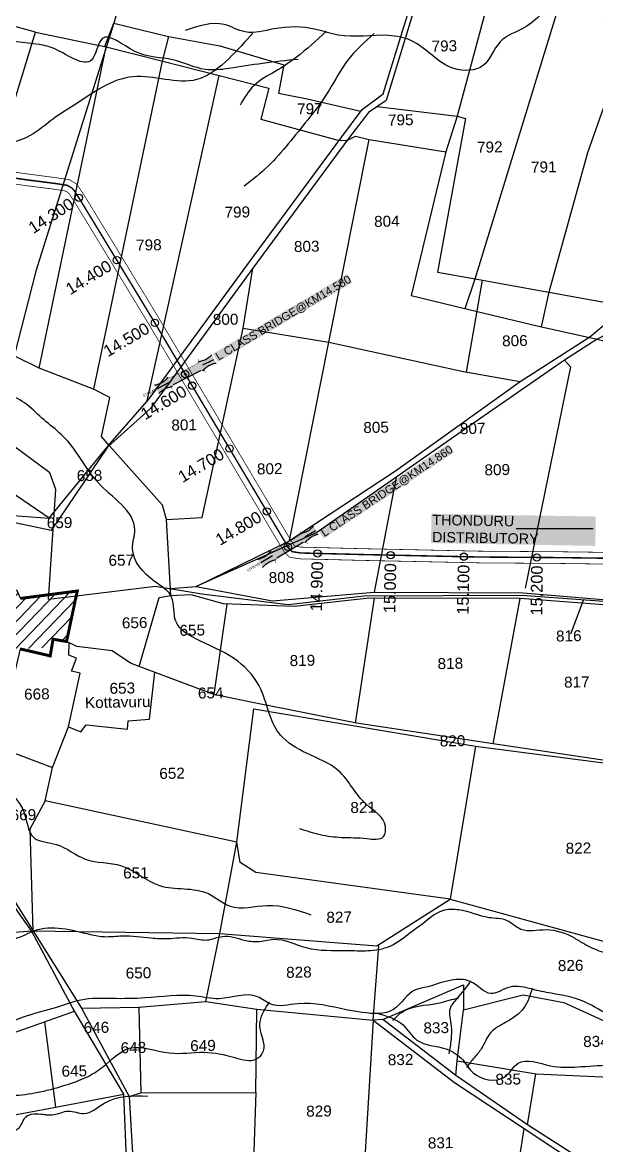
# Model space of a CAD drawing. Header units: inches. Extents: x 189567 to 224456, y 1616569 to 1632146.
# Drawn here: x 194540 to 195325, y 1617386 to 1618922 of the extents above; entities that cross this region are included whole.
import ezdxf
from ezdxf.enums import TextEntityAlignment as Align

# ---------------------------------------------------------------- set-up
doc = ezdxf.new("R2010")
doc.units = ezdxf.units.IN
doc.header["$LTSCALE"] = 15
doc.header["$MEASUREMENT"] = 0
doc.header["$PDMODE"] = 32
doc.header["$PDSIZE"] = 10
doc.linetypes.add('HIDDEN2', pattern=[0.1875, 0.125, -0.0625])
for name, color, linetype in [('CANAL1', 7, 'Continuous'), ('CSMark', 72, 'Continuous'), ('PLOT', 7, 'Continuous'), ('PLOT NOS', 7, 'Continuous'), ('RE REMARKS', 7, 'Continuous'), ('ROAD', 1, 'Continuous'), ('STREAM', 4, 'Continuous'), ('STRUCTURE', 5, 'Continuous'), ('text2', 7, 'Continuous')]:
    doc.layers.add(name, color=color, linetype=linetype)
doc.styles.get("Standard").update_dxf_attribs({"font": 'arial.ttf'})
doc.dimstyles.get("Standard").update_dxf_attribs({"dimtxt": 0.18, "dimasz": 0.18, "dimexe": 0.18, "dimexo": 0.0625, "dimgap": 0.09, "dimtad": 0, "dimtih": 1, "dimtoh": 1, "dimdec": 4, "dimzin": 0, "dimdsep": 46, "dimtxsty": 'Standard', "dimcen": 0.09, "dimadec": 0, "dimazin": 0, "dimtfac": 1, "dimtdec": 4, "dimtofl": 0, "dimtmove": 0, "dimatfit": 3, "dimfxl": 1, "dimtolj": 1, "dimtzin": 0, "dimarcsym": 0})

# ---------------------------------------------------------------- blocks, each defined once
blk = doc.blocks.new('SP')
at = {"layer": 'STRUCTURE'}
h = blk.add_hatch(dxfattribs=at)
h.set_pattern_fill('DASH', color=256, scale=8, style=0)
edge = h.paths.add_edge_path()
edge.add_spline(control_points=[(769825.7, 1706742.1), (769825.3, 1706741.8), (769823.8, 1706740.8), (769820.9, 1706740.3), (769817, 1706739.7), (769811.4, 1706738.9), (769804, 1706739.7), (769798.4, 1706741), (769795.6, 1706741.6)], knot_values=[0, 0, 0, 0, 1.613557, 5.24513, 8.624976, 13.470124, 22.190216, 30.746377, 30.746377, 30.746377, 30.746377], degree=3, periodic=0)
edge.add_line((769795.6, 1706741.6), (769792.6, 1706739.6))
edge.add_line((769792.6, 1706739.6), (769732.6, 1706739.6))
edge.add_line((769732.6, 1706739.6), (769729.6, 1706741.6))
edge.add_spline(control_points=[(769729.6, 1706741.6), (769726.9, 1706740.9), (769721.3, 1706739.5), (769713.9, 1706738.5), (769708.3, 1706739.1), (769704.4, 1706739.6), (769701.5, 1706740), (769700, 1706741), (769699.5, 1706741.3)], knot_values=[0, 0, 0, 0, 8.556161, 17.276253, 22.121402, 25.501247, 29.13282, 30.746377, 30.746377, 30.746377, 30.746377], degree=3, periodic=0)
edge.add_line((769699.5, 1706741.3), (769699.5, 1706722.1))
edge.add_spline(control_points=[(769699.5, 1706722.1), (769700, 1706722.4), (769701.4, 1706723.4), (769704.3, 1706724), (769708.2, 1706724.5), (769713.8, 1706725.3), (769721.2, 1706724.5), (769726.8, 1706723.3), (769729.6, 1706722.6)], knot_values=[0, 0, 0, 0, 1.613557, 5.24513, 8.624976, 13.470124, 22.190216, 30.746377, 30.746377, 30.746377, 30.746377], degree=3, periodic=0)
edge.add_line((769729.6, 1706722.6), (769732.6, 1706724.6))
edge.add_line((769732.6, 1706724.6), (769792.6, 1706724.6))
edge.add_line((769792.6, 1706724.6), (769795.6, 1706722.6))
edge.add_spline(control_points=[(769795.6, 1706722.6), (769798.4, 1706723.3), (769803.9, 1706724.8), (769811.3, 1706725.8), (769817, 1706725.1), (769820.9, 1706724.7), (769823.8, 1706724.2), (769825.2, 1706723.3), (769825.7, 1706723)], knot_values=[0, 0, 0, 0, 8.556161, 17.276253, 22.121402, 25.501247, 29.13282, 30.746377, 30.746377, 30.746377, 30.746377], degree=3, periodic=0)
edge.add_line((769825.7, 1706723), (769825.7, 1706742.1))
h.paths.add_polyline_path([(769764.2, 1706732.1, -1), (769761.1, 1706732.1, -1)], flags=0)
h.paths.add_polyline_path([(769761.1, 1706732.1, 1), (769764.2, 1706732.1, 1)], flags=16)
at = {"layer": 'STRUCTURE', "const_width": 0.628}
for points in [[(769726.6, 1706747.6), (769726.6, 1706743.6), (769732.6, 1706739.6), (769792.6, 1706739.6), (769798.6, 1706743.6), (769798.6, 1706747.6)], [(769726.6, 1706716.6), (769726.6, 1706720.6), (769732.6, 1706724.6), (769792.6, 1706724.6), (769798.6, 1706720.6), (769798.6, 1706716.6)]]:
    blk.add_lwpolyline(points, dxfattribs=at)
at = {"layer": 'STRUCTURE', "color": 3}
blk.add_lwpolyline([(769732.6, 1706724.6), (769792.6, 1706724.6)], dxfattribs=at)
blk.add_lwpolyline([(769732.6, 1706724.6), (769792.6, 1706724.6)], dxfattribs=at)
at = {"layer": 'STRUCTURE', "color": 0}
blk.add_circle((769762.6, 1706732.1), 1.55, dxfattribs=at)
at = {"layer": 'STRUCTURE'}
for points in [[(769699.5, 1706741.3), (769700.9, 1706740.5), (769704.4, 1706739.6), (769707.8, 1706739.2), (769712.6, 1706738.8), (769721.3, 1706739.7), (769729.6, 1706741.6)], [(769825.7, 1706742.1), (769824.3, 1706741.3), (769820.8, 1706740.3), (769817.5, 1706739.8), (769812.7, 1706739.2), (769804, 1706739.9), (769795.6, 1706741.6)], [(769699.5, 1706722.1), (769700.9, 1706723), (769704.4, 1706724), (769707.7, 1706724.5), (769712.5, 1706725), (769721.2, 1706724.4), (769729.6, 1706722.6)], [(769825.7, 1706723), (769824.3, 1706723.8), (769820.8, 1706724.7), (769817.4, 1706725.1), (769812.6, 1706725.5), (769803.9, 1706724.6), (769795.6, 1706722.6)]]:
    blk.add_spline(points, degree=3, dxfattribs=at)
at = {"layer": 'STRUCTURE', "color": 0}
blk.add_text('STREAM', height=5, dxfattribs=at).set_placement((769684.3, 1706732.1), align=Align.MIDDLE_CENTER)
for points in [[(769727.4, 1706732.1), (769700.8, 1706732.1)], [(769824.4, 1706732.1), (769800.5, 1706732.1)]]:
    blk.add_leader(points, dimstyle='Standard', override={"dimasz": 10, "dimgap": 0.09, "dimtad": 0}, dxfattribs=at)

msp = doc.modelspace()

# ---------------------------------------------------------------- hatches: boundary and pattern name
at = {"layer": 'STREAM'}
h = msp.add_hatch(dxfattribs=at)
h.set_pattern_fill('ANSI31', color=256, scale=100.883528, angle=1.1012)
h.set_pattern_definition([(46.10121, (186702.112, 1614676.871), (-9.086652, 8.74391), [])])
h.paths.add_polyline_path([(194275.6, 1618202.2), (194265.6, 1618162), (194248.4, 1618160.6), (194240.4, 1618109), (194250.9, 1618104), (194242.9, 1618053.5), (194250.3, 1618053.8), (194259.7, 1618108.8), (194247.4, 1618115.1), (194255.5, 1618154.1), (194270, 1618153.7), (194280.6, 1618193.2), (194342.7, 1618189.6), (194319.9, 1618056.7), (194330.3, 1618057.1), (194353.3, 1618188.6), (194419.1, 1618181.6), (194390.8, 1618059.6), (194405.4, 1618060.2), (194405, 1618081), (194459.1, 1618082), (194459.5, 1618062.4), (194580.1, 1618067.3), (194582, 1618078.7), (194600.5, 1618075.6), (194615.1, 1618144.6), (194537.5, 1618134.5), (194532.2, 1618146.2), (194502.4, 1618145.9), (194501.8, 1618200.5), (194512.5, 1618241.4), (194502.4, 1618249.7), (194496.7, 1618218.8), (194420.2, 1618264.9), (194352, 1618295.2), (194345.4, 1618295.6), (194284, 1618299.9), (194268.2, 1618204)])
h.paths.add_polyline_path([(194290.4, 1618206.7), (194288.7, 1618292.8), (194328.1, 1618293.6), (194329.7, 1618207.4)], flags=16)
h.paths.add_polyline_path([(194348.1, 1618273.9), (194390.9, 1618274.7), (194392.3, 1618202.1), (194349.5, 1618201.3)], flags=16)
h.paths.add_polyline_path([(194418.3, 1618222.2), (194477.2, 1618223.4), (194477.8, 1618187.3), (194419, 1618186.2)], flags=16)
h.paths.add_polyline_path([(194433.2, 1618180.3), (194468.2, 1618181), (194469.2, 1618131.5), (194434.2, 1618130.9)], flags=16)
h.paths.add_polyline_path([(194442.3, 1618110.7), (194489.1, 1618111.6), (194489.6, 1618084.1), (194442.9, 1618083.2)], flags=16)
h.paths.add_polyline_path([(194491.9, 1618201.9), (194520.6, 1618202.5), (194520.3, 1618217.9), (194491.6, 1618217.4)], flags=24)

# ---------------------------------------------------------------- linework, layer by layer
at = {"layer": 'CANAL1', "color": 200, "const_width": 1}
for points in [[(194485.7, 1618723.6), (194547, 1618714.9), (194584.6, 1618710), (194604.1, 1618707.1), (194613.4, 1618701.7), (194618.2, 1618695.6), (194625.9, 1618683.6), (194657.5, 1618631.8), (194724.3, 1618521.7), (194771.8, 1618441.7), (194885.4, 1618250.4), (194906.2, 1618215.5), (194910, 1618209.4), (194911.3, 1618207.4), (194912.8, 1618205.9), (194921.5, 1618204.6), (195005.6, 1618202.5), (195165.9, 1618199.1), (195275.8, 1618198.3), (195393.9, 1618196.7)], [(194483.2, 1618707.8), (194544.9, 1618699), (194582.4, 1618694.2), (194598.7, 1618691.7), (194602.7, 1618689.4), (194605.2, 1618686.3), (194612.4, 1618675.1), (194643.8, 1618623.5), (194710.5, 1618513.5), (194758, 1618433.5), (194871.7, 1618242.2), (194892.5, 1618207.2), (194896.4, 1618200.9), (194898.7, 1618197.3), (194905.3, 1618190.8), (194920.1, 1618188.6), (195005.2, 1618186.5), (195165.7, 1618183.1), (195275.6, 1618182.3), (195393.6, 1618180.7)]]:
    msp.add_lwpolyline(points, dxfattribs=at)
at = {"layer": 'CANAL1', "color": 3, "linetype": 'HIDDEN2', "ltscale": 4, "const_width": 2}
msp.add_lwpolyline([(194484.4, 1618715.7), (194545.9, 1618706.9), (194583.5, 1618702.1), (194601.4, 1618699.4), (194608.1, 1618695.5), (194611.7, 1618691), (194619.2, 1618679.3), (194650.6, 1618627.6), (194717.4, 1618517.6), (194764.9, 1618437.6), (194878.5, 1618246.3), (194899.3, 1618211.4), (194903.2, 1618205.1), (194905, 1618202.3), (194909.1, 1618198.4), (194920.8, 1618196.6), (195005.4, 1618194.5), (195165.8, 1618191.1), (195275.7, 1618190.3), (195393.7, 1618188.7)], dxfattribs=at)
at = {"layer": 'PLOT'}
for points in [[(194608.5, 1619628.1), (194758.4, 1619599.4), (194854.4, 1619575.6), (194955, 1619569.3), (194947.3, 1619447.2), (194977.8, 1619371.7), (195094.7, 1619244.3), (195136.7, 1619109.2), (195161.9, 1619027.7), (195184.3, 1618978.8), (195134.5, 1618793.9), (195145.6, 1618790.9), (195107.6, 1618580.8), (195159, 1618571.5), (195259.6, 1618553.3), (195365.9, 1618534)], [(194854.4, 1619575.6), (194664.9, 1618921.3), (194558.5, 1618582.1), (194528.9, 1618466)], [(195170.8, 1619279.2), (195159, 1619199.4), (195134.1, 1619117.6), (195106.7, 1619042.1), (195037.2, 1618815.4), (195013.2, 1618799), (194986, 1618763.3), (194855.2, 1618586.3), (194715.2, 1618394), (194656.4, 1618341.5), (194579.3, 1618227.3), (194512.5, 1618241.4), (194501.8, 1618200.5), (194502.4, 1618145.9), (194532.2, 1618146.2), (194537.5, 1618134.5), (194615.1, 1618144.6), (194600.5, 1618075.6)], [(194502.4, 1618249.7), (194576.9, 1618244.1), (194660.2, 1618346.2), (194713.4, 1618407.6), (194794.3, 1618518), (194856.8, 1618603.3), (194976.8, 1618765.7), (195004.5, 1618803.1), (195033.3, 1618824.5), (195057.3, 1618902.7), (195107.9, 1619064.5)], [(193779.7, 1618604), (193802.5, 1618602.2), (193818, 1618600.9), (193863.6, 1618591.9), (193916.2, 1618581.6), (194013.8, 1618566.3), (194020.3, 1618573.7), (194059.7, 1618574.5), (194064.7, 1618660.7), (194068.8, 1618732.5), (194070.1, 1618754.9), (194213.5, 1618731), (194313.6, 1618714.4), (194486.5, 1618674.4), (194511.6, 1618756.6), (194558, 1618908.9), (194438.6, 1618941.4)], [(195145.5, 1618530.9), (195159, 1618571.5), (195273.3, 1618944), (195376.1, 1618923), (195326.3, 1618782.5), (195312.5, 1618743.8), (195259.6, 1618553.3), (195249.1, 1618506)], [(194558, 1618908.9), (194643.3, 1618891.1), (194652.7, 1618889.2), (194664.9, 1618921.3), (194739.8, 1618902.8), (194810.1, 1618890.1), (194897.6, 1618864.3), (194890.2, 1618825.3), (194929.5, 1618817.8), (195002.8, 1618800.9)], [(194739.8, 1618902.8), (194731.3, 1618869.3), (194637.5, 1618420.8)], [(194563.2, 1618449.3), (194654.7, 1618888.6)], [(194652.7, 1618889.2), (194730.4, 1618869.5), (194809.1, 1618849.6), (194876.8, 1618832.4), (194866, 1618789.7), (194973, 1618760.5), (194984.4, 1618761.2), (194995.5, 1618766.4), (195014, 1618761.9), (195119, 1618745.3)], [(194710.7, 1618404.5), (194809.1, 1618849.6)], [(195025.2, 1618807.2), (195134.5, 1618793.9)], [(195134.5, 1618793.9), (195119, 1618745.3), (195071.7, 1618548.6), (195160.1, 1618527.3), (195245.7, 1618506.8), (195325.9, 1618488.9), (195336.9, 1618486.2)], [(194905.1, 1618213.5), (194958.8, 1618484.9), (195014, 1618761.9)], [(194737.3, 1618242.5), (194785.7, 1618245.1), (194841.8, 1618503.9), (194855.2, 1618586.3)], [(195168.8, 1618569.7), (195146.9, 1618443.9)], [(194699.7, 1618041.6), (194727, 1618135.6), (194743.1, 1618138.7), (194737.3, 1618242.5), (194731.7, 1618261.9), (194658.8, 1618343.7), (194648.1, 1618355.8), (194659.8, 1618409.4), (194637.5, 1618420.8), (194563.2, 1618449.3), (194529.7, 1618465.7), (194470.8, 1618490.7), (194471.3, 1618510.5), (194441.4, 1618517.4), (194337.4, 1618544.9), (194321.9, 1618543.4), (194296.2, 1618506.6), (194332.8, 1618380.5), (194345.4, 1618295.6)], [(194742.6, 1618147.9), (194777.8, 1618150.7), (194903.6, 1618212.5), (195050.3, 1618309), (195220.4, 1618431.2), (195315.8, 1618492.2), (195365.9, 1618534)], [(195400.9, 1618527.7), (195325.9, 1618488.9), (195281, 1618460.2), (195149.2, 1618368.5), (195046.2, 1618296.8), (194942.7, 1618224.8), (194777.8, 1618150.7), (194882.1, 1618131.3), (195020.9, 1618142.9), (195224.6, 1618142.3), (195372, 1618129.8), (195557.4, 1618121.7), (195637.9, 1618118.2), (195747.3, 1618113.4), (195857.8, 1618111.4), (195968.2, 1618109.5), (196059.6, 1618107.9), (196223.4, 1618120.5), (196312.1, 1618130.7), (196408.3, 1618146), (196528.8, 1618159.4), (196616.7, 1618166.1), (196683.6, 1618165.6), (196805.8, 1618164.8)], [(194841.8, 1618503.9), (194958.8, 1618484.9), (195143, 1618444.6), (195220.4, 1618431.2)], [(195281, 1618460.2), (195289.3, 1618451.2), (195227.2, 1618148.7)], [(194576.9, 1618244.1), (194442.4, 1618335.8), (194345, 1618374.5)], [(195339.3, 1617912.4), (195183.5, 1617935.8), (194996.9, 1617963.9), (194854.7, 1617992.2), (194802, 1618003.3), (194699.7, 1618041.6), (194687.8, 1618046.1), (194662.9, 1618062.7), (194614.4, 1618068.7), (194600.5, 1618075.6), (194582, 1618078.7), (194578.2, 1618055.9), (194537.1, 1618065.5), (194522.3, 1618002.6), (194510, 1618005.5), (194505.7, 1617987), (194319.1, 1618018.3), (194229.1, 1618028.2), (194160.4, 1618035.8), (194133.7, 1618038.7), (194134.8, 1618049.1), (194156.6, 1618187), (194141.2, 1618189.4), (194156.6, 1618308.7)], [(195051, 1618300.1), (195020.9, 1618142.9)], [(196805.4, 1618152.5), (196683.4, 1618157.4), (196611.9, 1618154.4), (196525, 1618150.7), (196405.5, 1618139), (196316.8, 1618123.3), (196223.4, 1618120.5), (196170.6, 1618109.5), (196063.9, 1618098.9), (195961.1, 1618100.9), (195943.1, 1618101.3), (195896, 1618102.2), (195743, 1618105.2), (195637, 1618107.3), (195557.9, 1618108.9), (195371, 1618123), (195220.4, 1618134.3), (195014.3, 1618134.8), (194911.8, 1618123.3), (194815.2, 1618126.9), (194771, 1618139.6), (194743.1, 1618138)], [(194819.7, 1618126.8), (194802, 1618003.3)], [(195020.8, 1618134.7), (194995.2, 1617964.1)], [(195183.5, 1617935.8), (195220.4, 1618134.3)], [(194790.8, 1617583.3), (194809.8, 1617676.1), (194833.3, 1617801.2), (194571.3, 1617857.5), (194581.1, 1617903.2), (194603, 1617958.7), (194619.3, 1618032.1), (194607.3, 1618034.8), (194614.2, 1618053), (194603.6, 1618057.1), (194604, 1618073.9)], [(194603, 1617958.7), (194619.8, 1617952.1), (194627.1, 1617961.5), (194683.7, 1617955.8), (194684.9, 1617967.1), (194713.7, 1617969.3), (194721, 1618033.6)], [(194026.9, 1617223.6), (194178, 1617274.1), (194260.8, 1617338.2), (194296.8, 1617363.3), (194391.1, 1617402.4), (194585.5, 1617439), (194678.8, 1617456.6), (194609.5, 1617573.3), (194552.4, 1617680.1), (194500.1, 1617753.4), (194488.9, 1617928.5), (194467.6, 1617993.4)], [(194478.7, 1617991.5), (194496.2, 1617956), (194491.7, 1617936.9), (194508.4, 1617753.3), (194621, 1617574.4), (194686, 1617453.6), (194698.8, 1617235.9)], [(195124.9, 1617723.2), (194859.3, 1617759.6), (194837.9, 1617773.5), (194833.3, 1617801.2), (194856.4, 1617983.4), (195159.3, 1617932.3), (195338.3, 1617909), (195403.3, 1617896.2), (195445.2, 1617879.2), (195540.8, 1617832.7), (195744.3, 1617777.5), (195858.2, 1617749.5), (195969.2, 1617715)], [(194491.7, 1617936.9), (194581.1, 1617903.2)], [(195159.3, 1617932.3), (195124.9, 1617723.2)], [(194571.3, 1617857.5), (194550.5, 1617818.8), (194554.5, 1617680.1)], [(193907.6, 1617355.3), (194056.2, 1617416.2), (194128.5, 1617426.9), (194137.9, 1617428.3), (194190.9, 1617443.3), (194356.6, 1617606.4), (194423.5, 1617669.4), (194552.4, 1617680.1), (194809.8, 1617676.1), (195024.6, 1617659.6), (195124.9, 1617723.2), (195380.6, 1617653.2)], [(195506, 1617226.4), (195442.5, 1617278.7), (195230.4, 1617414.9), (195132.8, 1617482), (195032.8, 1617558.5), (195019.6, 1617558), (195027.4, 1617659.4)], [(195032.8, 1617558.5), (195143.1, 1617606.2), (195143.2, 1617571.9), (195224.6, 1617592.3), (195280.3, 1617581.8), (195457.2, 1617501.5), (195473.2, 1617472.4), (195511.4, 1617483.6), (195518.6, 1617607.6)], [(194621, 1617574.4), (194699.1, 1617575.8), (194790.8, 1617583.3), (194860.7, 1617572.7)], [(194699.1, 1617575.8), (194702, 1617458.3)], [(194859, 1617458.9), (194860.7, 1617572.7), (195019.6, 1617558), (195130.7, 1617472.5), (195225.8, 1617409.6), (195441.1, 1617267), (195491.6, 1617227)], [(195132.8, 1617482), (195134.4, 1617502.1), (195143.2, 1617571.9)], [(194391.1, 1617402.4), (194455.6, 1617514.9), (194570.2, 1617555.7), (194611.2, 1617570.3)], [(194570.2, 1617555.7), (194585.5, 1617439)], [(195019.6, 1617558), (195003.9, 1617302.3), (194854.1, 1617311.4)], [(195134.4, 1617502.1), (195242.2, 1617484.5), (195472.4, 1617474), (195442.5, 1617278.7), (195440.4, 1617222.4)], [(195230.4, 1617414.9), (195241.8, 1617484.6)], [(194687.8, 1617236.1), (194678.8, 1617456.6)], [(194686, 1617453.6), (194702, 1617458.3), (194859, 1617458.9), (194854.1, 1617311.4), (194854.2, 1617266)], [(195209, 1617250.2), (195208.2, 1617294.1), (195225.8, 1617409.6)]]:
    msp.add_lwpolyline(points, dxfattribs=at)
at = {"layer": 'PLOT', "color": 11, "const_width": 4.04}
msp.add_lwpolyline([(194537.5, 1618134.5), (194615.1, 1618144.6), (194600.5, 1618075.6), (194582, 1618078.7), (194578.2, 1618055.9), (194537.1, 1618065.5)], dxfattribs=at)
at = {"layer": 'ROAD'}
for points in [[(194602.7, 1618136.4), (194575.9, 1618133.1), (194585.7, 1618283.4), (194577.6, 1618306.1), (194516.2, 1618351.9), (194482.1, 1618364.8), (194363.2, 1618390.7), (194238, 1618407), (194145.8, 1618368.2), (194088.5, 1618341.3), (194060.1, 1618343.1), (193910.7, 1618393.2), (193767.3, 1618450.5), (193622.9, 1618529.7), (193539, 1618583.3), (193493.7, 1618617.6), (193466.5, 1618651.9), (193417.3, 1618706.5), (193324.6, 1618792.2), (193186.6, 1618921.3), (193056.2, 1619049.5)], [(196865.7, 1618156.4), (196722.1, 1618159.8), (196594.5, 1618158.5), (196490.1, 1618151.2), (196391.5, 1618138.7), (196299.7, 1618124.6), (196218.8, 1618119.6), (196076.5, 1618105.4), (195969.3, 1618104.5), (195837.8, 1618106.4), (195695.5, 1618111.6), (195524.6, 1618116.2), (195396.7, 1618125.8), (195222.8, 1618138.6), (195007.3, 1618137.7), (194903.2, 1618125.8), (194785.5, 1618140.2), (194722.2, 1618151), (194602.7, 1618136.4)]]:
    msp.add_lwpolyline(points, dxfattribs=at)
at = {"layer": 'STREAM'}
for points in [[(193667.5, 1619434.1), (193687.6, 1619445.7), (193705.7, 1619444.4), (193721.8, 1619455.4), (193751.7, 1619455.4), (193770.7, 1619468.2), (193772.7, 1619477.2), (193799.2, 1619483.4), (193813.1, 1619493.8), (193863.8, 1619493.6), (193884.8, 1619491.8), (193931.5, 1619498.9), (193976.3, 1619512.1), (194006.7, 1619519.5), (194028.2, 1619545.8), (194065.8, 1619555.6), (194134.3, 1619571.6), (194187.3, 1619583.4), (194214.3, 1619588.5), (194293.9, 1619590), (194337, 1619577.3), (194390.1, 1619575.5), (194441.6, 1619564.1), (194491, 1619549.3), (194507.5, 1619512.4), (194513.1, 1619459.8), (194550.8, 1619380.5), (194617.4, 1619375), (194702.7, 1619380.6), (194779.3, 1619388.2), (194851.9, 1619345.6), (194893.4, 1619328.9), (194927.2, 1619303), (194963.8, 1619275), (194977.5, 1619265.7), (195057.1, 1619266.6), (195086.5, 1619262.7), (195109.2, 1619230.2), (195124.5, 1619169.6), (195149.7, 1619091.6), (195171.6, 1619036.7), (195181.5, 1618991.8), (195226.6, 1618965.1), (195272.6, 1618953), (195313.4, 1618943.1), (195347.8, 1618940.9), (195397.4, 1618898.7), (195441.6, 1618856.7), (195463.2, 1618790.6), (195483.5, 1618734), (195468, 1618688.3), (195471.9, 1618632), (195492.7, 1618576.6), (195555.6, 1618534.9), (195609.3, 1618498.2), (195686.9, 1618461), (195752.9, 1618402.6), (195827.7, 1618356.1), (195886, 1618318.9), (195918.6, 1618295.2)], [(194917, 1618871.5), (194868.5, 1618866.1), (194822.3, 1618859), (194790.2, 1618857.8), (194745.9, 1618871), (194693.7, 1618882.5), (194649.3, 1618900.2), (194634.6, 1618870.6), (194585.2, 1618885.5), (194563, 1618891.8), (194501.2, 1618903), (194461.6, 1618935.6), (194461.8, 1618988.6), (194458.1, 1619025.4), (194417, 1619077.1), (194386.6, 1619102.5), (194331.3, 1619102), (194299.1, 1619094.6), (194273.1, 1619091.3), (194244.2, 1619070.4), (194199.2, 1619057.7), (194161.7, 1619038.9), (194077.7, 1619062.2), (194033.4, 1619073.2), (193943.3, 1619088.9), (193894.9, 1619139.3), (193885.1, 1619181.5), (193875.6, 1619203.3)], [(195269.2, 1618956.7), (195226.6, 1618915.2), (195193, 1618895.4), (195169.9, 1618863.3), (195129.9, 1618859.2), (195072.1, 1618897), (195040.4, 1618904.3), (194971.9, 1618904.7), (194941.3, 1618912.6), (194883.7, 1618913.2), (194844.8, 1618909.1), (194815.8, 1618919.2), (194762.8, 1618910.9)], [(194855.3, 1618907.5), (194822.7, 1618873), (194778.6, 1618844), (194691, 1618847.9), (194611, 1618809.1), (194582.5, 1618790.5), (194550.8, 1618767.3), (194499.1, 1618752.8), (194461.9, 1618751), (194439.6, 1618760.7), (194383.1, 1618764.7)], [(194955.4, 1618910), (194914.3, 1618874.2), (194885.8, 1618855.1), (194856.8, 1618835.9), (194837.6, 1618809)], [(195021, 1618906.8), (194984.5, 1618870), (194959.3, 1618829.4), (194930.1, 1618788.8), (194903.6, 1618756.1), (194876, 1618725.7), (194843.2, 1618698)], [(194919, 1617819.9), (194947, 1617811.6), (194976.5, 1617807.8), (195011, 1617806.2), (195033.7, 1617808.9), (195036.4, 1617822.8), (195010.1, 1617853.1), (194971.8, 1617899.3), (194928.7, 1617922.7), (194893, 1617947.7), (194878.6, 1617973.8), (194866.1, 1618010.2), (194834.6, 1618048.5), (194783.4, 1618076.1), (194749.8, 1618103.3), (194744.1, 1618136.2), (194720.9, 1618157.8), (194690.7, 1618202.7), (194693.8, 1618228.1), (194642.6, 1618293.8), (194612.4, 1618336.5), (194590.6, 1618361.1), (194566.8, 1618381.1), (194542.9, 1618401.9), (194515.5, 1618413.9), (194461.1, 1618418), (194440.4, 1618428.6), (194402.6, 1618445.4), (194378.4, 1618445.7), (194356.2, 1618454.8), (194329.3, 1618478.5), (194284.5, 1618479.8)], [(194477.5, 1617989.4), (194486.1, 1617959.5), (194511, 1617924), (194511, 1617890.3), (194539.6, 1617848.3), (194556.6, 1617806.8), (194586.9, 1617797.9), (194626.1, 1617778.1), (194675.5, 1617768.8), (194727.4, 1617741.9), (194794.4, 1617730.8), (194824.1, 1617713.7), (194874.7, 1617714.7), (194934.4, 1617701.9)], [(193803.3, 1617398.8), (193822.4, 1617419.4), (193852.4, 1617463), (193875.3, 1617484.1), (193895.4, 1617530.2), (193915.7, 1617545.4), (193962, 1617558.5), (193971, 1617564.4), (194008, 1617566.7), (194037.2, 1617577.5), (194061.7, 1617569.6), (194124.3, 1617576.3), (194168.4, 1617586.3), (194207, 1617598.5), (194246.2, 1617607.2), (194285.9, 1617603.4), (194323.7, 1617600.7), (194368.4, 1617596.6), (194386.7, 1617617.2), (194406.5, 1617641.9), (194450.1, 1617663.5), (194502.3, 1617669.1), (194530.9, 1617669.7), (194556.6, 1617680.4), (194633, 1617675.1), (194652.5, 1617672), (194676.5, 1617673.2), (194716.3, 1617670.2), (194738.4, 1617669.5), (194771.6, 1617670.1), (194793, 1617667.5), (194813.5, 1617672.4), (194843.4, 1617667.3), (194861.3, 1617665.3), (194883.4, 1617668.4), (194928.1, 1617657), (194983.5, 1617653.1), (195012.1, 1617652.9), (195042.9, 1617659.2), (195070.4, 1617677.6), (195087.3, 1617690.2), (195114.8, 1617707.8), (195136.6, 1617709), (195178, 1617698.4), (195202.5, 1617694.3), (195221.4, 1617682.4), (195256.2, 1617681.6), (195294.6, 1617670.2), (195308.4, 1617662.1), (195331.1, 1617651.8), (195363, 1617643.3), (195392.2, 1617633.2), (195414.4, 1617627.9), (195439.8, 1617617.7), (195466.6, 1617607.9), (195494.7, 1617598.9), (195520.5, 1617601.7), (195549.2, 1617591.9), (195569.1, 1617587.7), (195594.1, 1617579.8), (195621.5, 1617579.5), (195644.9, 1617575.4), (195674.1, 1617564.5), (195705.3, 1617567), (195737.6, 1617574.5), (195763.8, 1617582.6), (195791.7, 1617599.6), (195825.8, 1617609.4), (195836.9, 1617627.5), (195861.1, 1617636.7), (195888.4, 1617657.9), (195939, 1617682.5), (195976.1, 1617701.1), (196070.8, 1617693.8), (196136.3, 1617679), (196179, 1617643.6), (196194.3, 1617606.5), (196225.7, 1617580.4), (196269.5, 1617543.9), (196300.3, 1617526.9), (196325.3, 1617496.9), (196369.1, 1617487.5), (196411.1, 1617484.1), (196461.7, 1617469.8), (196498.1, 1617426.5), (196536.4, 1617397.5), (196582.4, 1617388.5), (196637.5, 1617396), (196648, 1617404.6), (196645.6, 1617429.7), (196626.6, 1617447.3), (196600.3, 1617462.5), (196584.7, 1617480.9), (196556.9, 1617500.5), (196534.5, 1617514.2), (196511.3, 1617531.3), (196473.6, 1617544.7), (196457.9, 1617549), (196445.1, 1617554.4)], [(195600.2, 1617223.2), (195602.9, 1617239.2), (195620.3, 1617259.7), (195642.2, 1617290.4), (195672.7, 1617312.3), (195701.7, 1617346.6), (195718.2, 1617379.5), (195670, 1617413.2), (195642.3, 1617433.4), (195627.3, 1617440.2), (195611.5, 1617460.6), (195561.5, 1617472.1), (195508.4, 1617488.9), (195483.5, 1617488.4), (195445.9, 1617521.6), (195415.3, 1617539.4), (195382.5, 1617550.6), (195346.7, 1617562.4), (195308.3, 1617583), (195263, 1617594.6), (195236.8, 1617600), (195206.5, 1617603), (195180.6, 1617594.2), (195151.8, 1617610.8), (195139.3, 1617613.5), (195089.7, 1617602.5), (195077.3, 1617599.3), (195047.5, 1617572.6), (195004.9, 1617568.3), (194982.9, 1617572), (194916.7, 1617580.3), (194879.9, 1617579.6), (194861.4, 1617589.9), (194809.2, 1617587.2), (194777.1, 1617590.7), (194708.1, 1617588.2), (194663.1, 1617587.3), (194619.8, 1617585.3), (194586.8, 1617575.2), (194546.7, 1617563.7), (194501.9, 1617546.9), (194469.5, 1617535.6), (194429.3, 1617498.7), (194412.2, 1617464), (194376.7, 1617421.6), (194359.8, 1617407.6), (194319.3, 1617386.7), (194268.6, 1617369.1), (194237.3, 1617332.4), (194193.8, 1617310.2), (194173, 1617281.3), (194116.1, 1617269.4), (194079, 1617254.5), (194026.1, 1617232.7), (193939.8, 1617215.7), (193865.2, 1617206.5), (193834, 1617198), (193786.4, 1617185.3), (193755, 1617176.5), (193697.6, 1617144.4), (193654.5, 1617129.5), (193606.3, 1617107.5), (193558.1, 1617084.3), (193483.4, 1617072.9), (193445.8, 1617072), (193394.9, 1617061), (193357.3, 1617025), (193343.5, 1616992.2), (193335.8, 1616970.1), (193323.6, 1616948.4), (193305.6, 1616936.6), (193274.5, 1616911.7), (193253.5, 1616905.4), (193236.7, 1616886.9), (193208.8, 1616876.4)], [(195153.4, 1617611.3), (195133.8, 1617587.1), (195124.8, 1617573.9), (195126.2, 1617549.7), (195126, 1617531.5), (195123.2, 1617511.9)], [(195237.1, 1617601.7), (195225.5, 1617574.5), (195201.1, 1617554.9), (195180.4, 1617541), (195167.3, 1617518.4), (195157.8, 1617506.5), (195147.3, 1617493.3)], [(195046.7, 1617557.5), (195058.2, 1617568.4), (195107.8, 1617581), (195132.9, 1617587.6), (195136.6, 1617588.6)], [(194449.2, 1617441.6), (194485.2, 1617454.8), (194522.2, 1617454.8), (194556.9, 1617458.4), (194576.1, 1617462.5), (194598.2, 1617468.8), (194629, 1617480.5), (194649.5, 1617493.5), (194686, 1617519.3), (194740.9, 1617513), (194788.3, 1617513.9), (194830.6, 1617506.6), (194860.3, 1617504.9), (194869, 1617514), (194869.4, 1617530.3), (194865.5, 1617543.5), (194865.2, 1617556.1), (194878, 1617582.9)], [(195026.5, 1617566.9), (195060.4, 1617551.2), (195079.4, 1617530.6), (195119.3, 1617518.4), (195142, 1617503.4), (195156.3, 1617486), (195198.9, 1617479.8), (195217.6, 1617498.8), (195262, 1617495.5), (195299.3, 1617493.9), (195341.7, 1617496.1), (195389.9, 1617490), (195413.3, 1617486.7), (195443.1, 1617485.9), (195467.8, 1617485), (195481.6, 1617495)], [(194239.4, 1617338.4), (194266.1, 1617333.7), (194323.7, 1617342.2), (194350, 1617362), (194388.6, 1617354.6), (194409.2, 1617365.3), (194442.2, 1617377.1), (194488.4, 1617404.6), (194508.3, 1617405), (194535.6, 1617410.7), (194545, 1617425.6), (194568.6, 1617429.1), (194574.5, 1617428.4), (194583.4, 1617428.6), (194602.6, 1617433.4), (194624.1, 1617430.1), (194652.7, 1617444.7), (194711.7, 1617454)]]:
    msp.add_spline(points, degree=3, dxfattribs=at)
at = {"layer": 'text2'}
msp.add_lwpolyline([(195289.9, 1618085.9), (195306.9, 1618131.9)], dxfattribs=at)
at = {"layer": 'text2', "color": 2, "linetype": 'Continuous'}
for p in [(194617.2, 1618682.4), (194669.2, 1618597), (194721.1, 1618511.4), (194762.8, 1618441.1, 1), (194772.1, 1618425.4), (194823.2, 1618339.5), (194874.3, 1618253.5), (194903, 1618205, 61), (194943.5, 1618196.1), (195043.5, 1618193.7), (195143.5, 1618191.6), (195243.5, 1618190.5)]:
    msp.add_point(p, dxfattribs=at)

# ---------------------------------------------------------------- block references
at = {"layer": 'STRUCTURE', "color": 0, "xscale": 0.7, "yscale": 0.7, "zscale": 0.7}
for p, rotation in [((263886.5, 309662.4, 1), 27.29940201216556), ((333034.3, 314901.8), 30.3260400959037)]:
    msp.add_blockref('SP', p, dxfattribs=dict(at, rotation=rotation))

# ---------------------------------------------------------------- texts
at = {"layer": 'CSMark', "color": 1}
for s, rotation, p in [('14.300', 32.8926, (194608, 1618676.4)), ('14.400', 31.2606, (194659.8, 1618591.3)), ('14.500', 30.6753, (194711.6, 1618505.8)), ('14.600', 30.7176, (194762.6, 1618419.8)), ('14.700', 30.7176, (194813.7, 1618333.9)), ('14.800', 30.7176, (194864.8, 1618247.9)), ('14.900', 88.5787, (194943.3, 1618185.1)), ('15.000', 88.7816, (195043.3, 1618182.7)), ('15.100', 88.7816, (195143.3, 1618180.6)), ('15.200', 89.5554, (195243.4, 1618179.5))]:
    msp.add_text(s, height=16, rotation=rotation, dxfattribs=at).set_placement(p, align=Align.MIDDLE_RIGHT)
at = {"layer": 'PLOT NOS'}
for s, p in [('793', (195116.9, 1618890)), ('797', (194933.1, 1618804.1)), ('795', (195057.3, 1618788.9)), ('792', (195179, 1618751.7)), ('791', (195252.8, 1618724.5)), ('799', (194833.9, 1618662.8)), ('804', (195038.3, 1618650.3)), ('798', (194713, 1618617.9)), ('803', (194928.8, 1618615.9)), ('800', (194817.9, 1618516.1)), ('806', (195213.3, 1618486.9)), ('801', (194761.2, 1618371.8)), ('805', (195023.6, 1618368.5)), ('807', (195155.6, 1618366.9)), ('658', (194631.9, 1618302.6)), ('802', (194878.2, 1618311.8)), ('809', (195189.2, 1618310.5)), ('659', (194590.9, 1618238.1)), ('657', (194675.3, 1618186.8)), ('808', (194894.3, 1618163.2)), ('656', (194693.6, 1618101.3)), ('655', (194772.3, 1618091.1)), ('816', (195287, 1618083.3)), ('819', (194922.9, 1618049.7)), ('818', (195125.1, 1618045.6)), ('653', (194676.7, 1618011.8)), ('817', (195298, 1618020.2)), ('668', (194559.9, 1618003.8)), ('654', (194797.5, 1618005.3)), ('Kottavuru', (194670.4, 1617992.7)), ('820', (195128.1, 1617939.8)), ('652', (194744.7, 1617895.4)), ('821', (195005.9, 1617848.8)), ('669', (194541.5, 1617838.7)), ('822', (195300.2, 1617793.1)), ('651', (194695.3, 1617759.2)), ('827', (194973.1, 1617698.7)), ('826', (195289.5, 1617632.6)), ('650', (194698.8, 1617622.4)), ('828', (194918.1, 1617623.4)), ('646', (194641.3, 1617547.8)), ('833', (195105.8, 1617547.4)), ('648', (194691.9, 1617520.3)), ('649', (194787, 1617523.1)), ('834', (195324.1, 1617528.8)), ('832', (195057.1, 1617503.9)), ('645', (194611.1, 1617488.3)), ('835', (195204.2, 1617477.1)), ('829', (194945.5, 1617433.5)), ('831', (195111.8, 1617390.1))]:
    msp.add_text(s, height=15, rotation=1.1012, dxfattribs=at).set_placement(p, align=Align.MIDDLE_CENTER)
at = {"layer": 'STRUCTURE', "color": 5, "attachment_point": 1, "bg_fill": 1, "box_fill_scale": 1.1, "bg_fill_color": 7, "bg_fill_true_color": 16777215, "bg_fill_transparency": 0}
for s, insert, char_height, width, rotation in [('\\pi0.61776;L CLASS BRIDGE@KM14.580', (194802.2, 1618468.7), 11, 211.421, 30.6753), ('\\pi0.61776;L CLASS BRIDGE@KM14.860', (194946.3, 1618227.1), 11, 211.421, 33.5201), ('{\\C1;THONDURU \\PDISTRIBUTORY}', (195100.7, 1618248.9), 14, 221.827, 359.0144)]:
    msp.add_mtext(s, dxfattribs=dict(at, insert=insert, char_height=char_height, width=width, rotation=rotation))

# ---------------------------------------------------------------- leaders
at = {"layer": 'RE REMARKS', "color": 1}
msp.add_leader([(195320.1, 1618229.8), (195215.3, 1618229.7)], dimstyle='Standard', override={"dimasz": 45}, dxfattribs=at)

doc.saveas('drawing.dxf')
